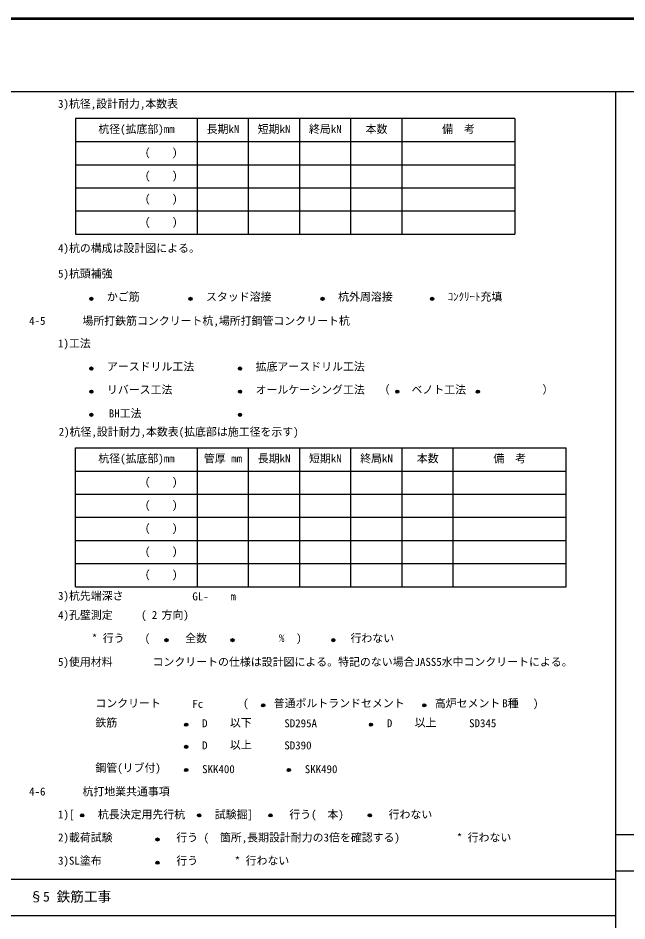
# Model space of a CAD drawing. Units: millimetres, scale not verified. Extents: x -2600816 to 953898, y -19190 to 3453324.
# Drawn here: x -12695 to -497, y 1100 to 19190 of the extents above; entities that cross this region are included whole.
import ezdxf
from ezdxf.enums import TextEntityAlignment as Align

# ---------------------------------------------------------------- set-up
doc = ezdxf.new("R2010")
doc.units = ezdxf.units.MM
doc.header["$LTSCALE"] = 100
doc.layers.add('0-1_躯体', color=7, linetype='Continuous', lineweight=25)
doc.layers.add('F-0_F-0', color=3, linetype='Continuous', lineweight=35)
doc.styles.add('ＭＳ ゴシック', font='')
doc.styles.get('ＭＳ ゴシック').set_extended_font_data('MS Gothic')

msp = doc.modelspace()

# ---------------------------------------------------------------- linework, layer by layer
at = {"layer": '0-1_躯体'}
for p, q in [((-25121.6, 17717.1), (23664.6, 17717.1)), ((-728.5, 17717.1), (-728.5, -15959.5)), ((-2740.5, 17179.3), (-11542.6, 17179.3)), ((-11542.6, 17179.3), (-11542.6, 14860.9)), ((-9102, 14860.9), (-9102, 17179.3)), ((-8077.3, 14860.9), (-8077.3, 17179.3)), ((-7051.4, 14860.9), (-7051.4, 17179.3)), ((-6026.8, 14860.9), (-6026.8, 17179.3)), ((-5000.8, 14860.9), (-5000.8, 17179.3)), ((-2740.5, 17179.3), (-2740.5, 14860.9)), ((-11542.6, 16714.6), (-2740.5, 16714.6)), ((-11542.6, 16251.2), (-2740.5, 16251.2)), ((-11542.6, 15787.8), (-2740.5, 15787.8)), ((-11542.6, 15325.6), (-2740.5, 15325.6)), ((-11542.6, 14860.9), (-2740.5, 14860.9)), ((-11542.6, 10579.6), (-1714.5, 10579.6)), ((-11542.6, 7796.6), (-11542.6, 10579.6)), ((-9102, 7796.6), (-9102, 10579.6)), ((-8076.1, 7796.6), (-8076.1, 10579.6)), ((-7051.4, 7796.6), (-7051.4, 10579.6)), ((-6026.8, 7796.6), (-6026.8, 10579.6)), ((-5002.1, 7796.6), (-5002.1, 10579.6)), ((-3976.2, 7796.6), (-3976.2, 10579.6)), ((-1714.5, 7796.6), (-1714.5, 10579.6)), ((-11542.6, 10113.6), (-1714.5, 10113.6)), ((-11542.6, 9651.5), (-1714.5, 9651.5)), ((-11542.6, 9188.1), (-1714.5, 9188.1)), ((-11542.6, 8724.7), (-1714.5, 8724.7)), ((-11542.6, 8261.3), (-1714.5, 8261.3)), ((-11542.6, 7796.6), (-1714.5, 7796.6)), ((-11542.6, 7796.6), (-1714.5, 7796.6)), ((11468, 2828.1), (-728.5, 2828.1)), ((11468, 2099.5), (-728.5, 2099.5)), ((-728.5, 1927.1), (-12923.8, 1927.1)), ((-728.5, 1199.8), (-12923.8, 1199.8))]:
    msp.add_line(p, q, dxfattribs=at)
for centre, radius in [((-11227.2, 13564.7), 32.2), ((-11227.2, 13564.7), 25.7), ((-11227.2, 13564.7), 19.3), ((-11227.2, 13564.7), 11.6), ((-11227.2, 13564.7), 5.15), ((-9241, 13564.7), 32.2), ((-9241, 13564.7), 25.7), ((-9241, 13564.7), 19.3), ((-9241, 13564.7), 11.6), ((-9241, 13564.7), 5.15), ((-6594.4, 13564.7), 32.2), ((-6594.4, 13564.7), 25.7), ((-6594.4, 13564.7), 19.3), ((-6594.4, 13564.7), 11.6), ((-6594.4, 13564.7), 5.15), ((-4399.2, 13564.7), 32.2), ((-4399.2, 13564.7), 25.7), ((-4399.2, 13564.7), 19.3), ((-4399.2, 13564.7), 11.6), ((-4399.2, 13564.7), 5.15), ((-11227.2, 13564.7), 2.57), ((-11227.2, 13564.7), 0.64), ((-9241, 13564.7), 2.57), ((-9241, 13564.7), 0.64), ((-6594.4, 13564.7), 2.57), ((-6594.4, 13564.7), 0.64), ((-4399.2, 13564.7), 2.57), ((-4399.2, 13564.7), 0.64), ((-11227.2, 12166.8), 32.2), ((-11227.2, 12166.8), 25.7), ((-11227.2, 12166.8), 19.3), ((-11227.2, 12166.8), 11.6), ((-11227.2, 12166.8), 5.15), ((-11227.2, 12166.8), 2.57), ((-11227.2, 12166.8), 0.64), ((-8248.5, 12166.8), 32.2), ((-8248.5, 12166.8), 25.7), ((-8248.5, 12166.8), 19.3), ((-8248.5, 12166.8), 11.6), ((-8248.5, 12166.8), 5.15), ((-8248.5, 12166.8), 2.57), ((-8248.5, 12166.8), 0.64), ((-11227.2, 11703.4), 32.2), ((-11227.2, 11703.4), 25.7), ((-11227.2, 11703.4), 19.3), ((-11227.2, 11703.4), 11.6), ((-11227.2, 11703.4), 5.15), ((-11227.2, 11703.4), 2.57), ((-11227.2, 11703.4), 0.64), ((-8248.5, 11703.4), 32.2), ((-8248.5, 11703.4), 25.7), ((-8248.5, 11703.4), 19.3), ((-8248.5, 11703.4), 11.6), ((-8248.5, 11703.4), 5.15), ((-8248.5, 11703.4), 2.57), ((-8248.5, 11703.4), 0.64), ((-5097.1, 11703.4), 32.2), ((-5097.1, 11703.4), 25.7), ((-5097.1, 11703.4), 19.3), ((-5097.1, 11703.4), 11.6), ((-5097.1, 11703.4), 5.15), ((-5097.1, 11703.4), 2.57), ((-5097.1, 11703.4), 0.64), ((-3482.7, 11703.4), 32.2), ((-3482.7, 11703.4), 25.7), ((-3482.7, 11703.4), 19.3), ((-3482.7, 11703.4), 11.6), ((-3482.7, 11703.4), 5.15), ((-3482.7, 11703.4), 2.57), ((-3482.7, 11703.4), 0.64), ((-11227.2, 11240), 32.2), ((-11227.2, 11240), 25.7), ((-11227.2, 11240), 19.3), ((-11227.2, 11240), 11.6), ((-11227.2, 11240), 5.15), ((-11227.2, 11240), 2.57), ((-11227.2, 11240), 0.64), ((-8248.5, 11240), 32.2), ((-8248.5, 11240), 25.7), ((-8248.5, 11240), 19.3), ((-8248.5, 11240), 11.6), ((-8248.5, 11240), 5.15), ((-8248.5, 11240), 2.57), ((-8248.5, 11240), 0.64), ((-9722.4, 6725), 32.2), ((-9722.4, 6725), 25.7), ((-9722.4, 6725), 19.3), ((-9722.4, 6725), 11.6), ((-9722.4, 6725), 5.15), ((-9722.4, 6725), 2.57), ((-9722.4, 6725), 0.64), ((-8399.2, 6725), 32.2), ((-8399.2, 6725), 25.7), ((-8399.2, 6725), 19.3), ((-8399.2, 6725), 11.6), ((-8399.2, 6725), 5.15), ((-8399.2, 6725), 2.57), ((-8399.2, 6725), 0.64), ((-6379.5, 6725), 32.2), ((-6379.5, 6725), 25.7), ((-6379.5, 6725), 19.3), ((-6379.5, 6725), 11.6), ((-6379.5, 6725), 5.15), ((-6379.5, 6725), 2.57), ((-6379.5, 6725), 0.64), ((-7783.9, 5418.9), 32.2), ((-7783.9, 5418.9), 25.7), ((-7783.9, 5418.9), 19.3), ((-7783.9, 5418.9), 11.6), ((-4556.8, 5418.9), 32.2), ((-4556.8, 5418.9), 25.7), ((-4556.8, 5418.9), 19.3), ((-4556.8, 5418.9), 11.6), ((-7783.9, 5418.9), 5.15), ((-7783.9, 5418.9), 2.57), ((-7783.9, 5418.9), 0.64), ((-4556.8, 5418.9), 5.15), ((-4556.8, 5418.9), 2.57), ((-4556.8, 5418.9), 0.64), ((-9326, 5031.5), 32.2), ((-9326, 5031.5), 25.7), ((-9326, 5031.5), 19.3), ((-9326, 5031.5), 11.6), ((-9326, 5031.5), 5.15), ((-9326, 5031.5), 2.57), ((-9326, 5031.5), 0.64), ((-5624.6, 5031.5), 32.2), ((-5624.6, 5031.5), 25.7), ((-5624.6, 5031.5), 19.3), ((-5624.6, 5031.5), 11.6), ((-5624.6, 5031.5), 5.15), ((-5624.6, 5031.5), 2.57), ((-5624.6, 5031.5), 0.64), ((-9326, 4588.7), 32.2), ((-9326, 4588.7), 25.7), ((-9326, 4588.7), 19.3), ((-9326, 4588.7), 11.6), ((-9326, 4588.7), 5.15), ((-9326, 4588.7), 2.57), ((-9326, 4588.7), 0.64), ((-9326, 4124), 32.2), ((-9326, 4124), 25.7), ((-9326, 4124), 19.3), ((-9326, 4124), 11.6), ((-9326, 4124), 5.15), ((-9326, 4124), 2.57), ((-9326, 4124), 0.64), ((-7269, 4124), 32.2), ((-7269, 4124), 25.7), ((-7269, 4124), 19.3), ((-7269, 4124), 11.6), ((-7269, 4124), 5.15), ((-7269, 4124), 2.57), ((-7269, 4124), 0.64), ((-11410.4, 3214.6), 32.2), ((-11410.4, 3214.6), 25.7), ((-11410.4, 3214.6), 19.3), ((-11410.4, 3214.6), 11.6), ((-11410.4, 3214.6), 5.15), ((-11410.4, 3214.6), 2.57), ((-11410.4, 3214.6), 0.64), ((-9068.5, 3214.6), 32.2), ((-9068.5, 3214.6), 25.7), ((-9068.5, 3214.6), 19.3), ((-9068.5, 3214.6), 11.6), ((-9068.5, 3214.6), 5.15), ((-9068.5, 3214.6), 2.57), ((-9068.5, 3214.6), 0.64), ((-7637.4, 3214.6), 32.2), ((-7637.4, 3214.6), 25.7), ((-7637.4, 3214.6), 19.3), ((-7637.4, 3214.6), 11.6), ((-7637.4, 3214.6), 5.15), ((-7637.4, 3214.6), 2.57), ((-7637.4, 3214.6), 0.64), ((-5648.4, 3214.6), 32.2), ((-5648.4, 3214.6), 25.7), ((-5648.4, 3214.6), 19.3), ((-5648.4, 3214.6), 11.6), ((-5648.4, 3214.6), 5.15), ((-5648.4, 3214.6), 2.57), ((-5648.4, 3214.6), 0.64), ((-9901.4, 2731.2), 32.2), ((-9901.4, 2731.2), 25.7), ((-9901.4, 2731.2), 19.3), ((-9901.4, 2731.2), 11.6), ((-9901.4, 2731.2), 5.15), ((-9901.4, 2731.2), 2.57), ((-9901.4, 2731.2), 0.64), ((-9901.4, 2266.5), 32.2), ((-9901.4, 2266.5), 25.7), ((-9901.4, 2266.5), 19.3), ((-9901.4, 2266.5), 11.6), ((-9901.4, 2266.5), 5.15), ((-9901.4, 2266.5), 2.57), ((-9901.4, 2266.5), 0.64)]:
    msp.add_circle(centre, radius, dxfattribs=at)
at = {"layer": 'F-0_F-0'}
for p, q in [((-27000, 19190), (27000, 19190)), ((-27000, 19180), (27000, 19180)), ((-27000, 19170), (27000, 19170))]:
    msp.add_line(p, q, dxfattribs=at)

# ---------------------------------------------------------------- texts
at = {"layer": '0-1_躯体', "style": 'ＭＳ ゴシック'}
for s, height, p in [('3)杭径,設計耐力,本数表', 160.3, (-11894, 17343.4)), ('杭径(拡底部)mm', 160.3, (-11087.7, 16837.6)), ('長期kN', 160.3, (-8917.7, 16837.6)), ('短期kN', 160.3, (-7892.4, 16837.6)), ('終局kN', 160.3, (-6867.1, 16837.6)), ('本数', 160.3, (-5732.5, 16837.6)), ('備  考', 160.3, (-4198.7, 16837.6)), ('(    )', 160.3, (-10154.7, 16372.2)), ('(    )', 160.3, (-10154.7, 15908.8)), ('(    )', 160.3, (-10154.7, 15444.1)), ('(    )', 160.3, (-10154.7, 14980.7)), ('4)杭の構成は設計図による。', 160.3, (-11894, 14451)), ('5)杭頭補強', 160.3, (-11894, 13941.3)), ('かご筋', 160.3, (-10914.4, 13477.9)), ('スタッド溶接', 160.3, (-8929.5, 13477.9)), ('杭外周溶接', 160.3, (-6282.9, 13477.9)), ('ｺﾝｸﾘｰﾄ充填', 160.3, (-4087.7, 13477.9)), ('場所打鉄筋コンクリート杭,場所打鋼管コンクリート杭', 160.3, (-11405.5, 12995.2)), ('4-5', 160.3, (-12473.3, 12995.2)), ('1)工法', 160.3, (-11894, 12543.3)), ('アースドリル工法', 160.3, (-10914.4, 12078.7)), ('拡底アースドリル工法', 160.3, (-7935.7, 12078.7)), ('リバース工法', 160.3, (-10914.4, 11616.5)), ('オールケーシング工法', 160.3, (-7935.7, 11616.5)), ('（\u3000\u3000ベノト工法\u3000\u3000\u3000\u3000\u3000\u3000\u3000）', 160.3, (-5468.8, 11616.5)), ('BH工法', 160.3, (-10877.1, 11140.3)), ('2)杭径,設計耐力,本数表(拡底部は施工径を示す)', 160.3, (-11881.1, 10772.1)), ('杭径(拡底部)mm', 160.3, (-11087.7, 10237.3)), ('管厚 mm', 160.3, (-8971.7, 10237.3)), ('長期kN', 160.3, (-7891.8, 10237.9)), ('短期kN', 160.3, (-6866.5, 10237.9)), ('終局kN', 160.3, (-5841.2, 10237.9)), ('本数', 160.3, (-4706.6, 10237.9)), ('備  考', 160.3, (-3172.8, 10237.9)), ('(    )', 160.3, (-10154.7, 9772.6)), ('(    )', 160.3, (-10154.7, 9309.2)), ('(    )', 160.3, (-10154.7, 8844.5)), ('(    )', 160.3, (-10154.7, 8379.8)), ('(    )', 160.3, (-10154.7, 7916.4)), ('3)杭先端深さ', 160.3, (-11894, 7485.4)), ('GL-    m', 160.3, (-9203.7, 7473.9)), ('4)孔壁測定', 160.3, (-11892.7, 7101.5)), ('(', 160.3, (-10230.9, 7102.8)), ('2', 160.3, (-10015.9, 7102.8)), ('方向)', 160.3, (-9820.3, 7102.8)), ('* 行う', 160.3, (-11216.9, 6636.9)), ('(', 160.3, (-10158.8, 6639.4)), ('全数', 160.3, (-9346.6, 6636.9)), ('%', 160.3, (-7467.2, 6639.4)), (')', 160.3, (-7122.2, 6639.4)), ('行わない', 160.3, (-6034.5, 6636.9)), ('5)使用材料', 160.3, (-11894, 6161.9)), ('コンクリートの仕様は設計図による。特記のない場合JASS5水中コンクリートによる。', 160.3, (-10000.5, 6161.9)), ('コンクリート', 160.3, (-11146.1, 5333.3)), ('Fc     ', 160.3, (-9203.7, 5320.5)), ('(', 160.3, (-8186.8, 5333.3)), ('普通ポルトランドセメント', 160.3, (-7574, 5332)), ('高炉セメント', 160.3, (-4345.6, 5332)), ('B種', 160.3, (-2994, 5332)), (')', 160.3, (-2378.8, 5333.3)), ('鉄筋', 160.3, (-11146.1, 4944.6)), ('D', 160.3, (-9008, 4931.8)), ('以下', 160.3, (-8450.6, 4943.4)), ('SD295A', 160.3, (-7360.4, 4931.8)), ('D', 160.3, (-5306.6, 4933.1)), ('以上', 160.3, (-4749.2, 4946)), ('SD345', 160.3, (-3659, 4933.1)), ('以上', 160.3, (-8450.6, 4500.6)), ('D', 160.3, (-9008, 4489)), ('SD390', 160.3, (-7360.4, 4489)), ('鋼管(リブ付)', 160.3, (-11146.1, 4038.5)), ('SKK400', 160.3, (-9008, 4012.7)), ('SKK490', 160.3, (-6951, 4012.7)), ('4-6', 160.3, (-12473.3, 3564.7)), ('杭打地業共通事項', 160.3, (-11405.5, 3564.7)), ('1)[', 160.3, (-11894, 3105.2)), ('杭長決定用先行杭', 160.3, (-11096.3, 3105.2)), ('試験掘]', 160.3, (-8754.4, 3105.2)), ('行う(  本)', 160.3, (-7261.5, 3105.2)), ('行わない', 160.3, (-5271.2, 3105.2)), ('2)載荷試験', 160.3, (-11894, 2644.4)), ('行う (  箇所,長期設計耐力の3倍を確認する)', 160.3, (-9525.5, 2643.1)), ('* 行わない', 160.3, (-3905.4, 2643.1)), ('3)SL塗布', 160.3, (-11894, 2179.7)), ('行う', 160.3, (-9525.5, 2178.4)), ('* 行わない', 160.3, (-8354.1, 2179.7)), ('§5 鉄筋工事', 200.4, (-12468.2, 1426.7))]:
    msp.add_text(s, height=height, dxfattribs=at).set_placement(p, align=Align.BOTTOM_LEFT)

doc.saveas('drawing.dxf')
